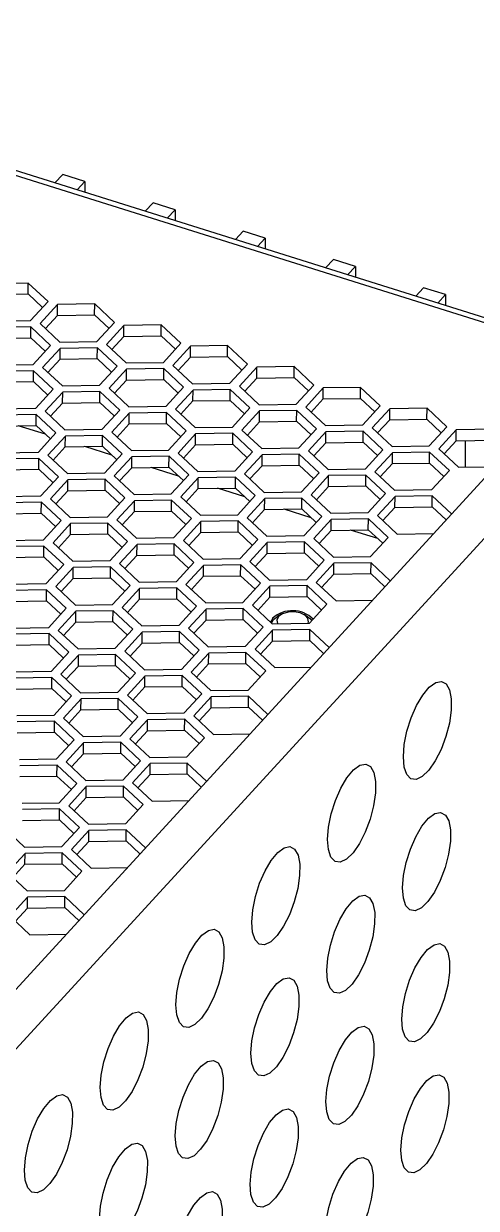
# Model space of a CAD drawing. Header units: millimetres. Extents: x -11 to 294, y 0 to 216.
# Drawn here: x 194.7 to 208.73, y 94.64 to 131.35 of the extents above; entities that cross this region are included whole.
import ezdxf

# ---------------------------------------------------------------- set-up
doc = ezdxf.new("R2010")
doc.units = ezdxf.units.MM

msp = doc.modelspace()

# ---------------------------------------------------------------- linework, layer by layer
at = {"color": 7, "linetype": 'Continuous', "lineweight": 25}
for p, q in [((174.487, 77.791), (240.142, 149.396)), ((174.498, 79.662), (238.216, 149.153)), ((212.517, 121.125), (182.389, 130.586)), ((195.912, 126.68), (195.669, 126.416)), ((196.597, 126.465), (195.912, 126.68)), ((196.597, 126.465), (196.355, 126.2)), ((196.597, 126.465), (196.595, 126.125)), ((198.708, 125.802), (198.465, 125.538)), ((199.393, 125.587), (198.708, 125.802)), ((199.393, 125.587), (199.15, 125.323)), ((199.393, 125.587), (199.391, 125.247)), ((201.503, 124.924), (201.26, 124.66)), ((202.188, 124.709), (201.503, 124.924)), ((202.188, 124.709), (201.946, 124.445)), ((202.188, 124.709), (202.186, 124.369)), ((204.299, 124.047), (204.056, 123.782)), ((204.984, 123.831), (204.299, 124.047)), ((204.984, 123.831), (204.741, 123.567)), ((204.984, 123.831), (204.982, 123.491)), ((194.842, 123.313), (193.688, 123.295)), ((194.84, 122.975), (194.842, 123.313)), ((195.453, 122.74), (194.842, 123.313)), ((207.094, 123.169), (206.851, 122.904)), ((207.779, 122.954), (207.094, 123.169)), ((193.686, 122.956), (194.84, 122.975)), ((194.84, 122.975), (195.285, 122.557)), ((194.911, 122.149), (195.453, 122.74)), ((195.747, 122.648), (195.205, 122.056)), ((195.745, 122.309), (195.747, 122.648)), ((196.901, 122.666), (195.747, 122.648)), ((196.899, 122.328), (196.901, 122.666)), ((197.513, 122.093), (196.901, 122.666)), ((207.779, 122.954), (207.536, 122.689)), ((207.779, 122.954), (207.777, 122.613)), ((195.371, 121.901), (195.745, 122.309)), ((195.745, 122.309), (196.899, 122.328)), ((196.899, 122.328), (197.345, 121.91)), ((193.757, 122.13), (194.911, 122.149)), ((194.923, 121.955), (193.769, 121.937)), ((194.921, 121.617), (194.923, 121.955)), ((195.535, 121.382), (194.923, 121.955)), ((195.205, 122.056), (195.817, 121.483)), ((196.971, 121.502), (197.513, 122.093)), ((197.807, 122.001), (197.265, 121.409)), ((197.805, 121.662), (197.807, 122.001)), ((198.961, 122.02), (197.807, 122.001)), ((198.959, 121.681), (198.961, 122.02)), ((199.573, 121.447), (198.961, 122.02)), ((193.767, 121.598), (194.921, 121.617)), ((194.921, 121.617), (195.367, 121.199)), ((197.431, 121.254), (197.805, 121.662)), ((197.805, 121.662), (198.959, 121.681)), ((198.959, 121.681), (199.405, 121.263)), ((194.992, 120.791), (195.535, 121.382)), ((195.829, 121.29), (195.286, 120.698)), ((195.817, 121.483), (196.971, 121.502)), ((195.827, 120.951), (195.829, 121.29)), ((196.983, 121.308), (195.829, 121.29)), ((196.981, 120.97), (196.983, 121.308)), ((197.594, 120.735), (196.983, 121.308)), ((197.265, 121.409), (197.876, 120.836)), ((199.03, 120.855), (199.573, 121.447)), ((199.867, 121.354), (199.325, 120.763)), ((199.865, 121.015), (199.867, 121.354)), ((201.021, 121.373), (199.867, 121.354)), ((201.019, 121.034), (201.021, 121.373)), ((201.633, 120.8), (201.021, 121.373)), ((195.452, 120.543), (195.827, 120.951)), ((195.827, 120.951), (196.981, 120.97)), ((196.981, 120.97), (197.426, 120.552)), ((197.876, 120.836), (199.03, 120.855)), ((199.491, 120.607), (199.865, 121.015)), ((199.865, 121.015), (201.019, 121.034)), ((201.019, 121.034), (201.465, 120.617)), ((201.09, 120.208), (201.633, 120.8)), ((193.838, 120.772), (194.992, 120.791)), ((195.004, 120.597), (193.85, 120.578)), ((195.002, 120.258), (195.004, 120.597)), ((195.615, 120.024), (195.004, 120.597)), ((195.286, 120.698), (195.898, 120.125)), ((197.052, 120.144), (197.594, 120.735)), ((197.889, 120.643), (197.346, 120.051)), ((197.887, 120.304), (197.889, 120.643)), ((199.043, 120.662), (197.889, 120.643)), ((199.041, 120.323), (199.043, 120.662)), ((199.654, 120.089), (199.043, 120.662)), ((199.325, 120.763), (199.936, 120.19)), ((201.927, 120.707), (201.384, 120.116)), ((201.925, 120.369), (201.927, 120.707)), ((203.081, 120.726), (201.927, 120.707)), ((203.079, 120.387), (203.081, 120.726)), ((203.692, 120.153), (203.081, 120.726)), ((193.848, 120.239), (195.002, 120.258)), ((195.002, 120.258), (195.447, 119.84)), ((195.898, 120.125), (197.052, 120.144)), ((197.512, 119.896), (197.887, 120.304)), ((197.887, 120.304), (199.041, 120.323)), ((199.041, 120.323), (199.486, 119.905)), ((199.112, 119.497), (199.654, 120.089)), ((199.936, 120.19), (201.09, 120.208)), ((201.384, 120.116), (201.996, 119.543)), ((201.55, 119.96), (201.925, 120.369)), ((201.925, 120.369), (203.079, 120.387)), ((203.079, 120.387), (203.524, 119.97)), ((203.15, 119.561), (203.692, 120.153)), ((205.141, 120.079), (203.987, 120.061)), ((205.139, 119.74), (205.141, 120.079)), ((205.752, 119.506), (205.141, 120.079)), ((195.073, 119.432), (195.615, 120.024)), ((195.909, 119.931), (195.367, 119.34)), ((195.907, 119.593), (195.909, 119.931)), ((197.063, 119.95), (195.909, 119.931)), ((197.061, 119.611), (197.063, 119.95)), ((197.675, 119.377), (197.063, 119.95)), ((197.346, 120.051), (197.958, 119.478)), ((199.948, 119.996), (199.406, 119.405)), ((199.946, 119.658), (199.948, 119.996)), ((201.102, 120.015), (199.948, 119.996)), ((201.1, 119.676), (201.102, 120.015)), ((201.714, 119.442), (201.102, 120.015)), ((203.987, 120.061), (203.444, 119.469)), ((203.61, 119.313), (203.985, 119.722)), ((203.985, 119.722), (203.987, 120.061)), ((203.985, 119.722), (205.139, 119.74)), ((205.139, 119.74), (205.584, 119.323)), ((193.919, 119.413), (195.073, 119.432)), ((195.367, 119.34), (195.979, 118.767)), ((195.533, 119.184), (195.907, 119.593)), ((195.907, 119.593), (197.061, 119.611)), ((197.061, 119.611), (197.507, 119.194)), ((197.133, 118.785), (197.675, 119.377)), ((197.958, 119.478), (199.112, 119.497)), ((199.406, 119.405), (200.018, 118.832)), ((199.572, 119.249), (199.946, 119.658)), ((199.946, 119.658), (201.1, 119.676)), ((201.1, 119.676), (201.546, 119.259)), ((201.172, 118.85), (201.714, 119.442)), ((202.008, 119.349), (201.466, 118.758)), ((201.996, 119.543), (203.15, 119.561)), ((202.006, 119.011), (202.008, 119.349)), ((203.162, 119.368), (202.008, 119.349)), ((203.16, 119.029), (203.162, 119.368)), ((203.774, 118.795), (203.162, 119.368)), ((203.444, 119.469), (204.056, 118.896)), ((205.21, 118.914), (205.752, 119.506)), ((206.047, 119.414), (205.504, 118.822)), ((206.044, 119.075), (206.047, 119.414)), ((207.201, 119.432), (206.047, 119.414)), ((207.198, 119.094), (207.201, 119.432)), ((207.812, 118.859), (207.201, 119.432)), ((195.085, 119.239), (193.931, 119.22)), ((195.083, 118.9), (195.085, 119.239)), ((195.696, 118.666), (195.085, 119.239)), ((197.969, 119.284), (197.427, 118.693)), ((197.967, 118.946), (197.969, 119.284)), ((197.967, 118.946), (199.121, 118.964)), ((199.123, 119.303), (197.969, 119.284)), ((199.121, 118.964), (199.123, 119.303)), ((199.121, 118.964), (199.567, 118.547)), ((199.735, 118.73), (199.123, 119.303)), ((201.632, 118.602), (202.006, 119.011)), ((202.006, 119.011), (203.16, 119.029)), ((203.16, 119.029), (203.606, 118.612)), ((205.67, 118.667), (206.044, 119.075)), ((206.044, 119.075), (207.198, 119.094)), ((207.198, 119.094), (207.644, 118.676)), ((193.929, 118.881), (195.083, 118.9)), ((195.376, 118.626), (194.53, 118.891)), ((195.083, 118.9), (195.528, 118.482)), ((195.154, 118.074), (195.696, 118.666)), ((195.979, 118.767), (197.133, 118.785)), ((197.427, 118.693), (198.038, 118.12)), ((197.593, 118.537), (197.967, 118.946)), ((199.192, 118.138), (199.735, 118.73)), ((200.029, 118.638), (199.487, 118.046)), ((200.018, 118.832), (201.172, 118.85)), ((200.027, 118.299), (200.029, 118.638)), ((201.183, 118.656), (200.029, 118.638)), ((201.181, 118.317), (201.183, 118.656)), ((201.795, 118.083), (201.183, 118.656)), ((201.466, 118.758), (202.077, 118.185)), ((203.231, 118.203), (203.774, 118.795)), ((204.068, 118.703), (203.526, 118.111)), ((204.056, 118.896), (205.21, 118.914)), ((204.066, 118.364), (204.068, 118.703)), ((205.222, 118.721), (204.068, 118.703)), ((205.22, 118.382), (205.222, 118.721)), ((205.834, 118.148), (205.222, 118.721)), ((205.504, 118.822), (206.116, 118.249)), ((207.27, 118.268), (207.812, 118.859)), ((208.106, 118.767), (207.564, 118.175)), ((208.104, 118.428), (208.106, 118.767)), ((209.26, 118.785), (208.106, 118.767)), ((195.991, 118.573), (195.448, 117.982)), ((195.614, 117.826), (195.989, 118.235)), ((195.989, 118.235), (195.991, 118.573)), ((195.989, 118.235), (197.143, 118.253)), ((197.145, 118.592), (195.991, 118.573)), ((197.436, 117.979), (196.59, 118.244)), ((197.143, 118.253), (197.145, 118.592)), ((197.143, 118.253), (197.588, 117.836)), ((197.756, 118.019), (197.145, 118.592)), ((199.653, 117.89), (200.027, 118.299)), ((200.027, 118.299), (201.181, 118.317)), ((201.181, 118.317), (201.627, 117.9)), ((203.692, 117.956), (204.066, 118.364)), ((204.066, 118.364), (205.22, 118.382)), ((205.22, 118.382), (205.666, 117.965)), ((206.116, 118.249), (207.27, 118.268)), ((207.73, 118.02), (208.104, 118.428)), ((208.104, 118.428), (209.258, 118.447)), ((208.385, 118.433), (208.379, 117.606)), ((194, 118.055), (195.154, 118.074)), ((195.166, 117.88), (194.012, 117.861)), ((195.164, 117.541), (195.166, 117.88)), ((195.777, 117.307), (195.166, 117.88)), ((195.448, 117.982), (196.06, 117.409)), ((197.214, 117.427), (197.756, 118.019)), ((198.051, 117.926), (197.508, 117.335)), ((198.038, 118.12), (199.192, 118.138)), ((198.048, 117.588), (198.051, 117.926)), ((199.205, 117.945), (198.051, 117.926)), ((199.202, 117.606), (199.205, 117.945)), ((199.816, 117.372), (199.205, 117.945)), ((199.487, 118.046), (200.098, 117.473)), ((201.252, 117.492), (201.795, 118.083)), ((202.089, 117.991), (201.546, 117.399)), ((202.077, 118.185), (203.231, 118.203)), ((202.087, 117.652), (202.089, 117.991)), ((203.243, 118.009), (202.089, 117.991)), ((203.241, 117.671), (203.243, 118.009)), ((203.854, 117.436), (203.243, 118.009)), ((203.526, 118.111), (204.137, 117.538)), ((205.291, 117.557), (205.834, 118.148)), ((206.128, 118.056), (205.585, 117.464)), ((206.126, 117.717), (206.128, 118.056)), ((207.282, 118.074), (206.128, 118.056)), ((207.28, 117.736), (207.282, 118.074)), ((207.893, 117.501), (207.282, 118.074)), ((207.564, 118.175), (208.175, 117.602)), ((194.01, 117.523), (195.164, 117.541)), ((195.164, 117.541), (195.609, 117.124)), ((197.674, 117.179), (198.048, 117.588)), ((198.048, 117.588), (199.202, 117.606)), ((199.495, 117.332), (198.65, 117.597)), ((199.202, 117.606), (199.648, 117.189)), ((201.712, 117.244), (202.087, 117.652)), ((202.087, 117.652), (203.241, 117.671)), ((203.241, 117.671), (203.686, 117.253)), ((204.137, 117.538), (205.291, 117.557)), ((205.751, 117.309), (206.126, 117.717)), ((206.126, 117.717), (207.28, 117.736)), ((207.28, 117.736), (207.725, 117.318)), ((207.351, 116.91), (207.893, 117.501)), ((208.175, 117.602), (209.303, 117.62)), ((195.235, 116.715), (195.777, 117.307)), ((196.071, 117.215), (195.529, 116.623)), ((196.06, 117.409), (197.214, 117.427)), ((196.069, 116.876), (196.071, 117.215)), ((197.225, 117.233), (196.071, 117.215)), ((197.223, 116.894), (197.225, 117.233)), ((197.837, 116.66), (197.225, 117.233)), ((197.508, 117.335), (198.12, 116.762)), ((199.274, 116.78), (199.816, 117.372)), ((200.11, 117.28), (199.568, 116.688)), ((200.098, 117.473), (201.252, 117.492)), ((200.108, 116.941), (200.11, 117.28)), ((201.264, 117.298), (200.11, 117.28)), ((201.262, 116.959), (201.264, 117.298)), ((201.876, 116.725), (201.264, 117.298)), ((201.546, 117.399), (202.158, 116.826)), ((203.312, 116.845), (203.854, 117.436)), ((204.149, 117.344), (203.606, 116.752)), ((204.147, 117.005), (204.149, 117.344)), ((205.303, 117.362), (204.149, 117.344)), ((205.301, 117.024), (205.303, 117.362)), ((205.914, 116.789), (205.303, 117.362)), ((205.585, 117.464), (206.197, 116.891)), ((195.695, 116.468), (196.069, 116.876)), ((196.069, 116.876), (197.223, 116.894)), ((197.223, 116.894), (197.669, 116.477)), ((198.12, 116.762), (199.274, 116.78)), ((199.734, 116.533), (200.108, 116.941)), ((200.108, 116.941), (201.262, 116.959)), ((201.555, 116.685), (200.71, 116.951)), ((201.262, 116.959), (201.708, 116.542)), ((202.158, 116.826), (203.312, 116.845)), ((203.772, 116.597), (204.147, 117.005)), ((204.147, 117.005), (205.301, 117.024)), ((205.301, 117.024), (205.746, 116.606)), ((205.372, 116.198), (205.914, 116.789)), ((206.197, 116.891), (207.351, 116.91)), ((194.081, 116.697), (195.235, 116.715)), ((195.247, 116.522), (194.093, 116.503)), ((195.245, 116.183), (195.247, 116.522)), ((195.858, 115.949), (195.247, 116.522)), ((195.529, 116.623), (196.141, 116.05)), ((197.295, 116.069), (197.837, 116.66)), ((198.131, 116.568), (197.589, 115.976)), ((198.129, 116.229), (198.131, 116.568)), ((199.285, 116.586), (198.131, 116.568)), ((199.283, 116.248), (199.285, 116.586)), ((199.897, 116.013), (199.285, 116.586)), ((199.568, 116.688), (200.18, 116.115)), ((201.334, 116.134), (201.876, 116.725)), ((202.17, 116.633), (201.628, 116.041)), ((202.168, 116.294), (202.17, 116.633)), ((203.324, 116.651), (202.17, 116.633)), ((203.322, 116.313), (203.324, 116.651)), ((203.936, 116.078), (203.324, 116.651)), ((203.606, 116.752), (204.218, 116.179)), ((206.209, 116.697), (205.666, 116.105)), ((206.206, 116.358), (206.209, 116.697)), ((207.363, 116.716), (206.209, 116.697)), ((207.36, 116.377), (207.363, 116.716)), ((207.96, 116.156), (207.363, 116.716)), ((194.091, 116.165), (195.245, 116.183)), ((195.245, 116.183), (195.69, 115.766)), ((196.141, 116.05), (197.295, 116.069)), ((197.755, 115.821), (198.129, 116.229)), ((198.129, 116.229), (199.283, 116.248)), ((199.283, 116.248), (199.729, 115.83)), ((200.18, 116.115), (201.334, 116.134)), ((201.628, 116.041), (202.239, 115.468)), ((201.794, 115.886), (202.168, 116.294)), ((202.168, 116.294), (203.322, 116.313)), ((203.615, 116.038), (202.769, 116.304)), ((203.322, 116.313), (203.768, 115.895)), ((203.393, 115.487), (203.936, 116.078)), ((204.218, 116.179), (205.372, 116.198)), ((205.666, 116.105), (206.278, 115.532)), ((205.832, 115.95), (206.206, 116.358)), ((206.206, 116.358), (207.36, 116.377)), ((207.36, 116.377), (207.792, 115.972)), ((195.316, 115.357), (195.858, 115.949)), ((196.153, 115.857), (195.61, 115.265)), ((196.151, 115.518), (196.153, 115.857)), ((197.307, 115.875), (196.153, 115.857)), ((197.305, 115.537), (197.307, 115.875)), ((197.918, 115.302), (197.307, 115.875)), ((197.589, 115.976), (198.2, 115.403)), ((199.354, 115.422), (199.897, 116.013)), ((200.191, 115.921), (199.649, 115.329)), ((200.189, 115.582), (200.191, 115.921)), ((201.345, 115.939), (200.191, 115.921)), ((201.343, 115.601), (201.345, 115.939)), ((201.957, 115.366), (201.345, 115.939)), ((204.23, 115.986), (203.688, 115.394)), ((204.228, 115.647), (204.23, 115.986)), ((204.228, 115.647), (205.382, 115.666)), ((205.384, 116.005), (204.23, 115.986)), ((205.675, 115.391), (204.829, 115.657)), ((205.382, 115.666), (205.384, 116.005)), ((205.382, 115.666), (205.828, 115.248)), ((205.996, 115.431), (205.384, 116.005)), ((194.162, 115.339), (195.316, 115.357)), ((195.776, 115.11), (196.151, 115.518)), ((196.151, 115.518), (197.305, 115.537)), ((197.305, 115.537), (197.75, 115.119)), ((197.376, 114.711), (197.918, 115.302)), ((198.2, 115.403), (199.354, 115.422)), ((199.649, 115.329), (200.26, 114.756)), ((199.815, 115.174), (200.189, 115.582)), ((200.189, 115.582), (201.343, 115.601)), ((201.343, 115.601), (201.789, 115.183)), ((201.414, 114.775), (201.957, 115.366)), ((202.239, 115.468), (203.393, 115.487)), ((203.405, 115.293), (202.251, 115.274)), ((203.403, 114.954), (203.405, 115.293)), ((204.016, 114.72), (203.405, 115.293)), ((203.688, 115.394), (204.299, 114.821)), ((203.854, 115.239), (204.228, 115.647)), ((205.453, 114.84), (205.996, 115.431)), ((206.278, 115.532), (207.406, 115.551)), ((195.328, 115.163), (194.174, 115.145)), ((195.325, 114.825), (195.328, 115.163)), ((195.939, 114.59), (195.328, 115.163)), ((195.61, 115.265), (196.222, 114.692)), ((198.213, 115.21), (197.67, 114.618)), ((198.21, 114.871), (198.213, 115.21)), ((199.367, 115.228), (198.213, 115.21)), ((199.364, 114.89), (199.367, 115.228)), ((199.978, 114.655), (199.367, 115.228)), ((202.251, 115.274), (201.708, 114.682)), ((201.874, 114.527), (202.249, 114.935)), ((202.249, 114.935), (202.251, 115.274)), ((202.249, 114.935), (203.403, 114.954)), ((203.403, 114.954), (203.848, 114.536)), ((194.171, 114.806), (195.325, 114.825)), ((195.325, 114.825), (195.771, 114.407)), ((195.397, 113.999), (195.939, 114.59)), ((196.222, 114.692), (197.376, 114.711)), ((197.67, 114.618), (198.282, 114.045)), ((197.836, 114.463), (198.21, 114.871)), ((198.21, 114.871), (199.364, 114.89)), ((199.364, 114.89), (199.81, 114.472)), ((199.436, 114.064), (199.978, 114.655)), ((200.272, 114.563), (199.73, 113.971)), ((200.26, 114.756), (201.414, 114.775)), ((200.27, 114.224), (200.272, 114.563)), ((201.426, 114.582), (200.272, 114.563)), ((201.424, 114.243), (201.426, 114.582)), ((202.038, 114.009), (201.426, 114.582)), ((201.708, 114.682), (202.32, 114.109)), ((203.474, 114.128), (204.016, 114.72)), ((204.311, 114.627), (203.768, 114.036)), ((204.299, 114.821), (205.453, 114.84)), ((204.309, 114.289), (204.311, 114.627)), ((205.465, 114.646), (204.311, 114.627)), ((205.463, 114.307), (205.465, 114.646)), ((206.062, 114.086), (205.465, 114.646)), ((196.233, 114.498), (195.691, 113.906)), ((196.231, 114.159), (196.233, 114.498)), ((197.387, 114.516), (196.233, 114.498)), ((197.385, 114.178), (197.387, 114.516)), ((197.999, 113.943), (197.387, 114.516)), ((199.896, 113.816), (200.27, 114.224)), ((200.27, 114.224), (201.424, 114.243)), ((201.424, 114.243), (201.87, 113.825)), ((203.934, 113.88), (204.309, 114.289)), ((204.309, 114.289), (205.463, 114.307)), ((205.463, 114.307), (205.894, 113.903)), ((194.243, 113.98), (195.397, 113.999)), ((195.691, 113.906), (196.303, 113.333)), ((195.857, 113.751), (196.231, 114.159)), ((196.231, 114.159), (197.385, 114.178)), ((197.385, 114.178), (197.831, 113.76)), ((197.457, 113.352), (197.999, 113.943)), ((198.293, 113.851), (197.751, 113.259)), ((198.282, 114.045), (199.436, 114.064)), ((198.291, 113.512), (198.293, 113.851)), ((199.447, 113.87), (198.293, 113.851)), ((199.445, 113.531), (199.447, 113.87)), ((200.059, 113.297), (199.447, 113.87)), ((199.73, 113.971), (200.341, 113.398)), ((201.495, 113.417), (202.038, 114.009)), ((202.332, 113.916), (201.79, 113.325)), ((202.32, 114.109), (203.474, 114.128)), ((202.33, 113.577), (202.332, 113.916)), ((203.486, 113.935), (202.332, 113.916)), ((203.484, 113.596), (203.486, 113.935)), ((204.098, 113.362), (203.486, 113.935)), ((203.768, 114.036), (204.38, 113.463)), ((194.253, 113.448), (195.407, 113.467)), ((195.409, 113.805), (194.255, 113.787)), ((195.407, 113.467), (195.409, 113.805)), ((195.407, 113.467), (195.852, 113.049)), ((196.02, 113.232), (195.409, 113.805)), ((197.917, 113.104), (198.291, 113.512)), ((198.291, 113.512), (199.445, 113.531)), ((199.445, 113.531), (199.891, 113.113)), ((201.956, 113.169), (202.33, 113.577)), ((202.33, 113.577), (203.484, 113.596)), ((203.484, 113.596), (203.93, 113.178)), ((204.38, 113.463), (205.508, 113.481)), ((195.478, 112.641), (196.02, 113.232)), ((196.315, 113.14), (195.772, 112.548)), ((196.303, 113.333), (197.457, 113.352)), ((196.313, 112.801), (196.315, 113.14)), ((197.469, 113.159), (196.315, 113.14)), ((197.467, 112.82), (197.469, 113.159)), ((198.08, 112.586), (197.469, 113.159)), ((197.751, 113.259), (198.362, 112.686)), ((199.516, 112.705), (200.059, 113.297)), ((200.353, 113.204), (199.811, 112.613)), ((200.341, 113.398), (201.495, 113.417)), ((200.351, 112.866), (200.353, 113.204)), ((201.507, 113.223), (200.353, 113.204)), ((201.505, 112.884), (201.507, 113.223)), ((202.119, 112.65), (201.507, 113.223)), ((201.79, 113.325), (202.401, 112.752)), ((203.555, 112.77), (204.098, 113.362)), ((195.938, 112.393), (196.313, 112.801)), ((196.313, 112.801), (197.467, 112.82)), ((197.467, 112.82), (197.912, 112.402)), ((199.977, 112.457), (200.351, 112.866)), ((200.351, 112.866), (201.505, 112.884)), ((201.505, 112.884), (201.951, 112.467)), ((202.417, 112.925), (202.345, 112.804)), ((202.401, 112.752), (203.555, 112.77)), ((202.694, 113.047), (202.571, 112.979)), ((203.501, 112.973), (203.379, 113.043)), ((194.324, 112.622), (195.478, 112.641)), ((195.49, 112.447), (194.336, 112.428)), ((195.487, 112.108), (195.49, 112.447)), ((196.101, 111.874), (195.49, 112.447)), ((195.772, 112.548), (196.384, 111.975)), ((197.538, 111.994), (198.08, 112.586)), ((198.375, 112.493), (197.832, 111.902)), ((198.362, 112.686), (199.516, 112.705)), ((198.372, 112.154), (198.375, 112.493)), ((199.529, 112.512), (198.375, 112.493)), ((199.526, 112.173), (199.529, 112.512)), ((200.14, 111.939), (199.529, 112.512)), ((199.811, 112.613), (200.422, 112.04)), ((201.576, 112.058), (202.119, 112.65)), ((202.413, 112.557), (201.87, 111.966)), ((202.411, 112.219), (202.413, 112.557)), ((203.567, 112.576), (202.413, 112.557)), ((203.565, 112.237), (203.567, 112.576)), ((204.165, 112.016), (203.567, 112.576)), ((194.333, 112.089), (195.487, 112.108)), ((195.487, 112.108), (195.933, 111.69)), ((196.384, 111.975), (197.538, 111.994)), ((197.998, 111.746), (198.372, 112.154)), ((198.372, 112.154), (199.526, 112.173)), ((199.526, 112.173), (199.972, 111.755)), ((200.422, 112.04), (201.576, 112.058)), ((202.036, 111.81), (202.411, 112.219)), ((202.411, 112.219), (203.565, 112.237)), ((203.565, 112.237), (203.997, 111.833)), ((195.559, 111.282), (196.101, 111.874)), ((196.395, 111.781), (195.853, 111.19)), ((196.393, 111.443), (196.395, 111.781)), ((197.549, 111.8), (196.395, 111.781)), ((197.547, 111.461), (197.549, 111.8)), ((198.161, 111.227), (197.549, 111.8)), ((197.832, 111.902), (198.444, 111.329)), ((199.598, 111.347), (200.14, 111.939)), ((200.434, 111.846), (199.892, 111.255)), ((200.432, 111.508), (200.434, 111.846)), ((201.588, 111.865), (200.434, 111.846)), ((201.586, 111.526), (201.588, 111.865)), ((202.2, 111.292), (201.588, 111.865)), ((201.87, 111.966), (202.482, 111.393)), ((194.405, 111.264), (195.559, 111.282)), ((196.019, 111.034), (196.393, 111.443)), ((196.393, 111.443), (197.547, 111.461)), ((197.547, 111.461), (197.993, 111.044)), ((198.444, 111.329), (199.598, 111.347)), ((199.892, 111.255), (200.503, 110.682)), ((200.058, 111.099), (200.432, 111.508)), ((200.432, 111.508), (201.586, 111.526)), ((201.586, 111.526), (202.032, 111.109)), ((201.657, 110.7), (202.2, 111.292)), ((202.482, 111.393), (203.61, 111.411)), ((195.571, 111.089), (194.417, 111.07)), ((195.569, 110.75), (195.571, 111.089)), ((196.182, 110.516), (195.571, 111.089)), ((195.853, 111.19), (196.464, 110.617)), ((197.618, 110.635), (198.161, 111.227)), ((198.455, 111.134), (197.913, 110.543)), ((198.453, 110.796), (198.455, 111.134)), ((199.609, 111.153), (198.455, 111.134)), ((199.607, 110.814), (199.609, 111.153)), ((200.221, 110.58), (199.609, 111.153)), ((194.415, 110.731), (195.569, 110.75)), ((195.569, 110.75), (196.014, 110.333)), ((195.64, 109.924), (196.182, 110.516)), ((196.464, 110.617), (197.618, 110.635)), ((197.913, 110.543), (198.524, 109.97)), ((198.079, 110.387), (198.453, 110.796)), ((198.453, 110.796), (199.607, 110.814)), ((199.607, 110.814), (200.053, 110.397)), ((199.678, 109.988), (200.221, 110.58)), ((200.503, 110.682), (201.657, 110.7)), ((196.477, 110.423), (195.934, 109.832)), ((196.475, 110.085), (196.477, 110.423)), ((197.631, 110.442), (196.477, 110.423)), ((197.629, 110.103), (197.631, 110.442)), ((198.242, 109.869), (197.631, 110.442)), ((200.515, 110.488), (199.973, 109.896)), ((200.138, 109.741), (200.513, 110.149)), ((200.513, 110.149), (200.515, 110.488)), ((200.513, 110.149), (201.667, 110.168)), ((201.669, 110.506), (200.515, 110.488)), ((201.667, 110.168), (201.669, 110.506)), ((201.667, 110.168), (202.099, 109.763)), ((202.267, 109.946), (201.669, 110.506)), ((194.486, 109.906), (195.64, 109.924)), ((195.934, 109.832), (196.546, 109.259)), ((196.1, 109.676), (196.475, 110.085)), ((196.475, 110.085), (197.629, 110.103)), ((197.629, 110.103), (198.074, 109.686)), ((197.7, 109.277), (198.242, 109.869)), ((198.524, 109.97), (199.678, 109.988)), ((199.691, 109.795), (198.537, 109.776)), ((199.688, 109.456), (199.691, 109.795)), ((200.302, 109.222), (199.691, 109.795)), ((199.973, 109.896), (200.584, 109.323)), ((195.652, 109.73), (194.498, 109.711)), ((195.649, 109.391), (195.652, 109.73)), ((196.263, 109.157), (195.652, 109.73)), ((198.537, 109.776), (197.994, 109.185)), ((198.16, 109.029), (198.534, 109.438)), ((198.534, 109.438), (198.537, 109.776)), ((198.534, 109.438), (199.688, 109.456)), ((199.688, 109.456), (200.134, 109.039)), ((194.495, 109.373), (195.649, 109.391)), ((195.649, 109.391), (196.095, 108.974)), ((195.721, 108.565), (196.263, 109.157)), ((196.557, 109.065), (196.015, 108.473)), ((196.546, 109.259), (197.7, 109.277)), ((196.555, 108.726), (196.557, 109.065)), ((197.711, 109.083), (196.557, 109.065)), ((197.709, 108.745), (197.711, 109.083)), ((198.323, 108.51), (197.711, 109.083)), ((197.994, 109.185), (198.606, 108.612)), ((199.76, 108.63), (200.302, 109.222)), ((200.584, 109.323), (201.712, 109.341)), ((196.181, 108.318), (196.555, 108.726)), ((196.555, 108.726), (197.709, 108.745)), ((197.709, 108.745), (198.155, 108.327)), ((194.567, 108.547), (195.721, 108.565)), ((195.733, 108.372), (194.579, 108.354)), ((195.731, 108.033), (195.733, 108.372)), ((196.344, 107.799), (195.733, 108.372)), ((196.015, 108.473), (196.626, 107.9)), ((197.78, 107.919), (198.323, 108.51)), ((198.617, 108.418), (198.075, 107.826)), ((198.606, 108.612), (199.76, 108.63)), ((198.615, 108.079), (198.617, 108.418)), ((199.771, 108.436), (198.617, 108.418)), ((199.769, 108.098), (199.771, 108.436)), ((200.369, 107.876), (199.771, 108.436)), ((194.577, 108.015), (195.731, 108.033)), ((195.731, 108.033), (196.176, 107.616)), ((198.241, 107.671), (198.615, 108.079)), ((198.615, 108.079), (199.769, 108.098)), ((199.769, 108.098), (200.201, 107.693)), ((195.802, 107.208), (196.344, 107.799)), ((196.639, 107.707), (196.096, 107.115)), ((196.626, 107.9), (197.78, 107.919)), ((196.637, 107.368), (196.639, 107.707)), ((197.793, 107.725), (196.639, 107.707)), ((197.791, 107.387), (197.793, 107.725)), ((198.404, 107.152), (197.793, 107.725)), ((198.075, 107.826), (198.686, 107.253)), ((196.262, 106.96), (196.637, 107.368)), ((196.637, 107.368), (197.791, 107.387)), ((197.791, 107.387), (198.236, 106.969)), ((198.686, 107.253), (199.814, 107.271)), ((194.648, 107.189), (195.802, 107.208)), ((195.814, 107.013), (194.66, 106.995)), ((195.811, 106.675), (195.814, 107.013)), ((196.425, 106.44), (195.814, 107.013)), ((196.096, 107.115), (196.708, 106.542)), ((197.862, 106.561), (198.404, 107.152)), ((194.657, 106.656), (195.811, 106.675)), ((195.811, 106.675), (196.257, 106.257)), ((196.708, 106.542), (197.862, 106.561)), ((194.117, 106.403), (194.729, 105.83)), ((195.883, 105.849), (196.425, 106.44)), ((196.719, 106.348), (196.177, 105.756)), ((196.717, 106.009), (196.719, 106.348)), ((197.873, 106.367), (196.719, 106.348)), ((197.871, 106.028), (197.873, 106.367)), ((198.471, 105.806), (197.873, 106.367)), ((194.729, 105.83), (195.883, 105.849)), ((196.177, 105.756), (196.788, 105.183)), ((196.343, 105.601), (196.717, 106.009)), ((196.717, 106.009), (197.871, 106.028)), ((197.871, 106.028), (198.303, 105.623)), ((194.741, 105.637), (194.198, 105.045)), ((194.739, 105.298), (194.741, 105.637)), ((195.895, 105.655), (194.741, 105.637)), ((195.893, 105.317), (195.895, 105.655)), ((196.506, 105.082), (195.895, 105.655)), ((194.198, 105.045), (194.81, 104.472)), ((194.364, 104.89), (194.739, 105.298)), ((194.739, 105.298), (195.893, 105.317)), ((195.893, 105.317), (196.338, 104.899)), ((195.964, 104.491), (196.506, 105.082)), ((196.788, 105.183), (197.916, 105.202)), ((194.821, 104.278), (194.279, 103.687)), ((194.81, 104.472), (195.964, 104.491)), ((194.819, 103.94), (194.821, 104.278)), ((195.975, 104.297), (194.821, 104.278)), ((195.973, 103.958), (195.975, 104.297)), ((196.573, 103.737), (195.975, 104.297)), ((194.445, 103.531), (194.819, 103.94)), ((194.819, 103.94), (195.973, 103.958)), ((195.973, 103.958), (196.405, 103.553)), ((194.279, 103.687), (194.891, 103.114)), ((194.891, 103.114), (196.019, 103.132))]:
    msp.add_line(p, q, dxfattribs=at)
at = {"color": 8, "linetype": 'Continuous', "lineweight": 25}
msp.add_line((212.407, 121.005), (182.202, 130.49), dxfattribs=at)
at = {"color": 7, "linetype": 'Continuous', "lineweight": 25, "flags": 128}
for points in [[(203.513, 112.769), (203.525, 112.81), (203.505, 112.921), (203.415, 113.02), (203.266, 113.092), (203.083, 113.125), (202.892, 113.114), (202.723, 113.062), (202.601, 112.976), (202.546, 112.869), (202.565, 112.758), (202.567, 112.754)], [(202.379, 112.772), (202.446, 112.882), (202.571, 112.979)], [(203.501, 112.973), (203.549, 112.942), (203.638, 112.86)], [(206.492, 108.313), (206.467, 108.631), (206.496, 109.01), (206.579, 109.42), (206.709, 109.833), (206.876, 110.216), (207.068, 110.543), (207.271, 110.788), (207.47, 110.933), (207.649, 110.968), (207.796, 110.89), (207.9, 110.705), (207.952, 110.426), (207.95, 110.075), (207.893, 109.677), (207.786, 109.261), (207.636, 108.86), (207.455, 108.501), (207.255, 108.213), (207.053, 108.016), (206.862, 107.925), (206.698, 107.947), (206.571, 108.079), (206.492, 108.313)], [(204.143, 105.752), (204.118, 106.07), (204.148, 106.448), (204.231, 106.859), (204.36, 107.271), (204.528, 107.655), (204.72, 107.981), (204.922, 108.226), (205.121, 108.371), (205.3, 108.406), (205.447, 108.328), (205.551, 108.143), (205.603, 107.864), (205.601, 107.513), (205.544, 107.115), (205.437, 106.7), (205.287, 106.298), (205.106, 105.94), (204.907, 105.651), (204.704, 105.454), (204.513, 105.363), (204.349, 105.385), (204.222, 105.518), (204.143, 105.752)], [(206.467, 104.249), (206.442, 104.567), (206.472, 104.946), (206.554, 105.356), (206.684, 105.769), (206.851, 106.152), (207.044, 106.478), (207.246, 106.723), (207.445, 106.869), (207.624, 106.904), (207.771, 106.826), (207.875, 106.641), (207.927, 106.362), (207.925, 106.011), (207.868, 105.613), (207.761, 105.197), (207.611, 104.795), (207.43, 104.437), (207.231, 104.149), (207.028, 103.952), (206.837, 103.861), (206.673, 103.882), (206.546, 104.015), (206.467, 104.249)], [(201.795, 103.19), (201.769, 103.508), (201.799, 103.886), (201.882, 104.297), (202.012, 104.709), (202.179, 105.093), (202.371, 105.419), (202.574, 105.664), (202.772, 105.81), (202.951, 105.845), (203.098, 105.767), (203.202, 105.581), (203.255, 105.303), (203.253, 104.951), (203.196, 104.553), (203.088, 104.138), (202.938, 103.736), (202.757, 103.378), (202.558, 103.09), (202.355, 102.893), (202.165, 102.802), (202, 102.823), (201.874, 102.956), (201.795, 103.19)], [(204.118, 101.688), (204.093, 102.006), (204.123, 102.384), (204.206, 102.794), (204.335, 103.207), (204.503, 103.59), (204.695, 103.917), (204.897, 104.162), (205.096, 104.307), (205.275, 104.342), (205.422, 104.264), (205.526, 104.079), (205.579, 103.8), (205.576, 103.449), (205.52, 103.051), (205.412, 102.636), (205.262, 102.234), (205.081, 101.875), (204.882, 101.587), (204.679, 101.39), (204.489, 101.299), (204.324, 101.321), (204.197, 101.454), (204.118, 101.688)], [(199.446, 100.628), (199.42, 100.946), (199.45, 101.325), (199.533, 101.735), (199.663, 102.148), (199.83, 102.531), (200.022, 102.858), (200.225, 103.103), (200.423, 103.248), (200.602, 103.283), (200.749, 103.205), (200.853, 103.02), (200.906, 102.741), (200.904, 102.39), (200.847, 101.992), (200.739, 101.576), (200.59, 101.175), (200.408, 100.816), (200.209, 100.528), (200.007, 100.331), (199.816, 100.24), (199.651, 100.262), (199.525, 100.394), (199.446, 100.628)], [(206.442, 100.185), (206.417, 100.503), (206.447, 100.881), (206.53, 101.292), (206.659, 101.704), (206.827, 102.088), (207.019, 102.414), (207.221, 102.659), (207.42, 102.805), (207.599, 102.84), (207.746, 102.762), (207.85, 102.577), (207.903, 102.298), (207.9, 101.947), (207.843, 101.548), (207.736, 101.133), (207.586, 100.731), (207.405, 100.373), (207.206, 100.085), (207.003, 99.888), (206.813, 99.797), (206.648, 99.818), (206.521, 99.951), (206.442, 100.185)], [(201.77, 99.126), (201.744, 99.444), (201.774, 99.822), (201.857, 100.233), (201.987, 100.645), (202.154, 101.029), (202.346, 101.355), (202.549, 101.6), (202.747, 101.746), (202.926, 101.781), (203.073, 101.703), (203.177, 101.517), (203.23, 101.239), (203.228, 100.887), (203.171, 100.489), (203.063, 100.074), (202.914, 99.672), (202.732, 99.314), (202.533, 99.025), (202.33, 98.828), (202.14, 98.737), (201.975, 98.759), (201.849, 98.892), (201.77, 99.126)], [(197.097, 98.067), (197.071, 98.385), (197.101, 98.763), (197.184, 99.174), (197.314, 99.586), (197.481, 99.97), (197.673, 100.296), (197.876, 100.541), (198.074, 100.686), (198.254, 100.721), (198.401, 100.643), (198.504, 100.458), (198.557, 100.18), (198.555, 99.828), (198.498, 99.43), (198.391, 99.015), (198.241, 98.613), (198.059, 98.255), (197.86, 97.966), (197.658, 97.769), (197.467, 97.678), (197.302, 97.7), (197.176, 97.833), (197.097, 98.067)], [(204.094, 97.624), (204.068, 97.942), (204.098, 98.32), (204.181, 98.73), (204.311, 99.143), (204.478, 99.526), (204.67, 99.853), (204.873, 100.098), (205.071, 100.243), (205.25, 100.278), (205.397, 100.2), (205.501, 100.015), (205.554, 99.736), (205.552, 99.385), (205.495, 98.987), (205.387, 98.571), (205.237, 98.17), (205.056, 97.811), (204.857, 97.523), (204.654, 97.326), (204.464, 97.235), (204.299, 97.257), (204.173, 97.39), (204.094, 97.624)], [(199.421, 96.564), (199.395, 96.882), (199.425, 97.261), (199.508, 97.671), (199.638, 98.084), (199.805, 98.467), (199.997, 98.794), (200.2, 99.039), (200.398, 99.184), (200.578, 99.219), (200.725, 99.141), (200.828, 98.956), (200.881, 98.677), (200.879, 98.326), (200.822, 97.928), (200.715, 97.512), (200.565, 97.111), (200.383, 96.752), (200.184, 96.464), (199.982, 96.267), (199.791, 96.176), (199.626, 96.198), (199.5, 96.33), (199.421, 96.564)], [(206.418, 96.121), (206.392, 96.439), (206.422, 96.817), (206.505, 97.228), (206.635, 97.64), (206.802, 98.024), (206.994, 98.35), (207.197, 98.595), (207.395, 98.741), (207.574, 98.776), (207.721, 98.698), (207.825, 98.513), (207.878, 98.234), (207.875, 97.882), (207.819, 97.484), (207.711, 97.069), (207.561, 96.667), (207.38, 96.309), (207.181, 96.021), (206.978, 95.824), (206.788, 95.733), (206.623, 95.754), (206.496, 95.887), (206.418, 96.121)], [(194.748, 95.505), (194.723, 95.823), (194.752, 96.201), (194.835, 96.612), (194.965, 97.024), (195.132, 97.408), (195.324, 97.734), (195.527, 97.979), (195.726, 98.125), (195.905, 98.16), (196.052, 98.082), (196.156, 97.897), (196.208, 97.618), (196.206, 97.267), (196.149, 96.868), (196.042, 96.453), (195.892, 96.051), (195.711, 95.693), (195.511, 95.405), (195.309, 95.208), (195.118, 95.117), (194.954, 95.138), (194.827, 95.271), (194.748, 95.505)], [(201.745, 95.062), (201.719, 95.38), (201.749, 95.758), (201.832, 96.169), (201.962, 96.581), (202.129, 96.965), (202.321, 97.291), (202.524, 97.536), (202.722, 97.681), (202.902, 97.716), (203.048, 97.638), (203.152, 97.453), (203.205, 97.175), (203.203, 96.823), (203.146, 96.425), (203.039, 96.01), (202.889, 95.608), (202.707, 95.25), (202.508, 94.961), (202.306, 94.764), (202.115, 94.673), (201.95, 94.695), (201.824, 94.828), (201.745, 95.062)], [(197.072, 94.003), (197.047, 94.321), (197.076, 94.699), (197.159, 95.11), (197.289, 95.522), (197.456, 95.906), (197.648, 96.232), (197.851, 96.477), (198.049, 96.622), (198.229, 96.657), (198.376, 96.579), (198.479, 96.394), (198.532, 96.115), (198.53, 95.764), (198.473, 95.366), (198.366, 94.951), (198.216, 94.549), (198.035, 94.191), (197.835, 93.902), (197.633, 93.705), (197.442, 93.614), (197.278, 93.636), (197.151, 93.769), (197.072, 94.003)], [(204.069, 93.559), (204.043, 93.877), (204.073, 94.256), (204.156, 94.666), (204.286, 95.079), (204.453, 95.462), (204.645, 95.789), (204.848, 96.034), (205.046, 96.179), (205.225, 96.214), (205.372, 96.136), (205.476, 95.951), (205.529, 95.672), (205.527, 95.321), (205.47, 94.923), (205.362, 94.507), (205.213, 94.106), (205.031, 93.747), (204.832, 93.459), (204.629, 93.262), (204.439, 93.171), (204.274, 93.193), (204.148, 93.325), (204.069, 93.559)], [(199.396, 92.5), (199.37, 92.818), (199.4, 93.197), (199.483, 93.607), (199.613, 94.019), (199.78, 94.403), (199.972, 94.729), (200.175, 94.974), (200.373, 95.12), (200.553, 95.155), (200.7, 95.077), (200.803, 94.892), (200.856, 94.613), (200.854, 94.262), (200.797, 93.864), (200.69, 93.448), (200.54, 93.046), (200.359, 92.688), (200.159, 92.4), (199.957, 92.203), (199.766, 92.112), (199.601, 92.133), (199.475, 92.266), (199.396, 92.5)]]:
    msp.add_lwpolyline(points, dxfattribs=at)
at = {"color": 7, "linetype": 'Continuous', "lineweight": 25}
msp.add_arc((203.029, 112.239), 0.92, 45.6914, 131.7499, dxfattribs=at)

doc.saveas('drawing.dxf')
